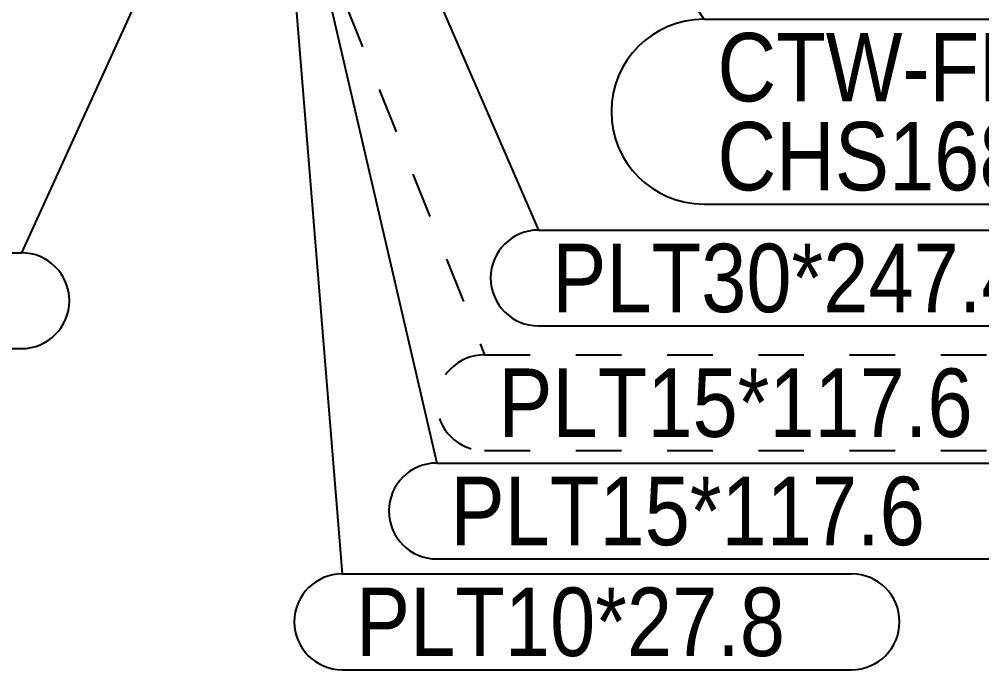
# Model space of a CAD drawing. Header units: millimetres. Extents: x 150000 to 150841, y 150000 to 150594.
# Drawn here: x 150517.96 to 150560.15, y 150131.41 to 150159.91 of the extents above; entities that cross this region are included whole.
import ezdxf

# ---------------------------------------------------------------- set-up
doc = ezdxf.new("R2010")
doc.units = ezdxf.units.MM
doc.linetypes.add('XKITLINE00', pattern=[0])
doc.linetypes.add('XKITLINE02', pattern=[4, 2, -2])
doc.styles.add('ARIAL', font='arial.ttf')

msp = doc.modelspace()

# ---------------------------------------------------------------- linework, layer by layer
at = {"color": 7, "linetype": 'XKITLINE00'}
for p, q in [((150529.662, 150165.746), (150532.112, 150135.606)), ((150534.576, 150164.812), (150540.717, 150150.673)), ((150545.045, 150164.553), (150547.961, 150159.911)), ((150524.588, 150164.013), (150518.052, 150149.677)), ((150530.786, 150164.056), (150536.258, 150140.462)), ((150547.961, 150159.911), (150575.165, 150159.911)), ((150547.961, 150151.811), (150575.165, 150151.811)), ((150540.717, 150150.673), (150565.274, 150150.673)), ((150491.274, 150149.677), (150518.052, 150149.677)), ((150540.717, 150146.473), (150565.274, 150146.473)), ((150491.274, 150145.477), (150518.052, 150145.477)), ((150536.258, 150140.462), (150560.814, 150140.462)), ((150536.258, 150136.262), (150560.814, 150136.262)), ((150532.112, 150135.606), (150554.443, 150135.606)), ((150532.112, 150131.406), (150554.443, 150131.406))]:
    msp.add_line(p, q, dxfattribs=at)
at = {"color": 7, "linetype": 'XKITLINE02'}
for p, q in [((150530.784, 150164.274), (150538.355, 150145.207)), ((150538.355, 150145.207), (150562.912, 150145.207)), ((150538.355, 150141.007), (150562.912, 150141.007))]:
    msp.add_line(p, q, dxfattribs=at)
at = {"color": 7, "linetype": 'XKITLINE00'}
for centre, radius, start, end in [((150547.961, 150155.861), 4.05, 90, 270), ((150540.717, 150148.573), 2.1, 90, 270), ((150518.052, 150147.577), 2.1, 270, 90), ((150536.258, 150138.362), 2.1, 90, 270), ((150532.112, 150133.506), 2.1, 90, 270), ((150554.443, 150133.506), 2.1, 270, 90)]:
    msp.add_arc(centre, radius, start, end, dxfattribs=at)
at = {"color": 7, "linetype": 'XKITLINE02'}
msp.add_arc((150538.355, 150143.107), 2.1, 90, 270, dxfattribs=at)

# ---------------------------------------------------------------- texts
at = {"color": 3, "style": 'ARIAL', "width": 0.85}
for s, p in [('CTW-FR-2002', (150548.561, 150156.311)), ('CHS168.3*7.1', (150548.561, 150152.411)), ('PLT30*247.4', (150541.317, 150147.073)), ('PLT15*117.6', (150538.955, 150141.607)), ('PLT15*117.6', (150536.858, 150136.862)), ('PLT10*27.8', (150532.712, 150132.006))]:
    msp.add_text(s, height=3, dxfattribs=at).set_placement(p)

doc.saveas('drawing.dxf')
